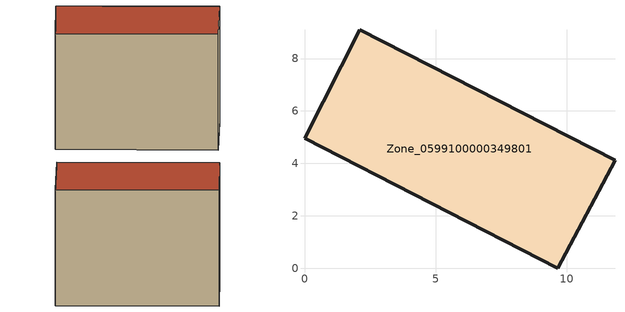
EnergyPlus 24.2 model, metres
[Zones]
Zone_0599100000349801
 floor ground (C_G): 11.85,4.12 9.67,0 0,4.97 2.12,9.1 z4.04
 wall outside (C_F): 9.67,0 11.85,4.12 2.12,9.1 0,4.97 9.67,0 z4.04:12.47
 roof outside (C_R): 2.12,9.1 0,4.97 9.67,0 11.85,4.12 z12.47
[BUILDING]
Pand.0599100000349801: North Axis=0; Terrain=City; Loads Convergence Tolerance Value=0.04; Temperature Convergence Tolerance Value=0.4; Solar Distribution=FullExterior; Maximum Number of Warmup Days=25; Minimum Number of Warmup Days=1
[Site:Location]
Rotterdam.The.Hague.AP_ZH_NLD Design_Conditions: Latitude=51.96; Longitude=4.45; Time Zone=1; Elevation=-4.5
[SITE:GROUNDTEMPERATURE:BUILDINGSURFACE]
18, 18, 18, 18, 18, 18, 18, 18, 18, 18, 18, 18
[MATERIAL] Thermal Absorptance=0.9; Solar Absorptance=0.7; Visible Absorptance=0.7
Name | Roughness | Thickness | Conductivity | Density | Specific Heat
G.TI.1992-2005 | MediumSmooth | 0.15 | 0.06 | 540 | 1210
F.TI.1992-2005 | Rough | 0.3 | 0.12 | 1920 | 840
R.TI.1992-2005 | MediumRough | 0.2 | 0.08 | 1500 | 1000
[CONSTRUCTION]
C_G: G.TI.1992-2005
C_F: F.TI.1992-2005
C_R: R.TI.1992-2005
[ZONE]
Zone_0599100000349801: Type=1; Multiplier=1; Ceiling Height=Autocalculate; Volume=Autocalculate; Floor Area=autocalculate; Part of Total Floor Area=Yes
[ZONEINFILTRATION:DESIGNFLOWRATE]
Infil_Zone_0599100000349801: Zone or ZoneList or Space or SpaceList=Zone_0599100000349801; Schedule=AlwaysOn; Design Flow Rate Calculation Method=Flow/Area; Flow Rate per Floor Area=0.0015; Constant Term Coefficient=1; Temperature Term Coefficient=0; Velocity Term Coefficient=0; Velocity Squared Term Coefficient=0
[HVACTEMPLATE:ZONE:IDEALLOADSAIRSYSTEM]
Zone_0599100000349801: Maximum Heating Supply Air Temperature=50; Minimum Cooling Supply Air Temperature=13; Maximum Heating Supply Air Humidity Ratio=0.0156; Minimum Cooling Supply Air Humidity Ratio=0.0077; Heating Limit=NoLimit; Cooling Limit=NoLimit; Dehumidification Control Type=ConstantSensibleHeatRatio; Cooling Sensible Heat Ratio=0.7; Dehumidification Setpoint=60; Humidification Control Type=None; Humidification Setpoint=30; Outdoor Air Method=None; Outdoor Air Flow Rate per Person=0.00944; Outdoor Air Flow Rate per Zone Floor Area=0; Outdoor Air Flow Rate per Zone=0; Demand Controlled Ventilation Type=None; Outdoor Air Economizer Type=NoEconomizer; Heat Recovery Type=None; Sensible Heat Recovery Effectiveness=0.7; Latent Heat Recovery Effectiveness=0.65
[ZONECONTROL:THERMOSTAT]
ThermostatControl_Zone_0599100000349801: Zone or ZoneList=Zone_0599100000349801; Control Type Schedule=DualSetpointControlType; Control 1=Thermostat_Zone_0599100000349801; Temperature Difference Between Cutout And Setpoint=0
[THERMOSTATSETPOINT:DUALSETPOINT]
Thermostat_Zone_0599100000349801: Heating Setpoint Temperature Schedule=HeatingSetpoint_Zone_0599100000349801; Cooling Setpoint Temperature Schedule=CoolingSetpoint_Zone_0599100000349801
[SCHEDULE:COMPACT]
HeatingSetpoint_Zone_0599100000349801: Through: 12/31, For: AllDays, Until: 24:00, 21
CoolingSetpoint_Zone_0599100000349801: Through: 12/31, For: AllDays, Until: 24:00, 24
DualSetpointControlType: Through: 12/31, For: AllDays, Until: 24:00, 4
AlwaysOn: Through: 12/31, For: AllDays, Until: 24:00, 1
